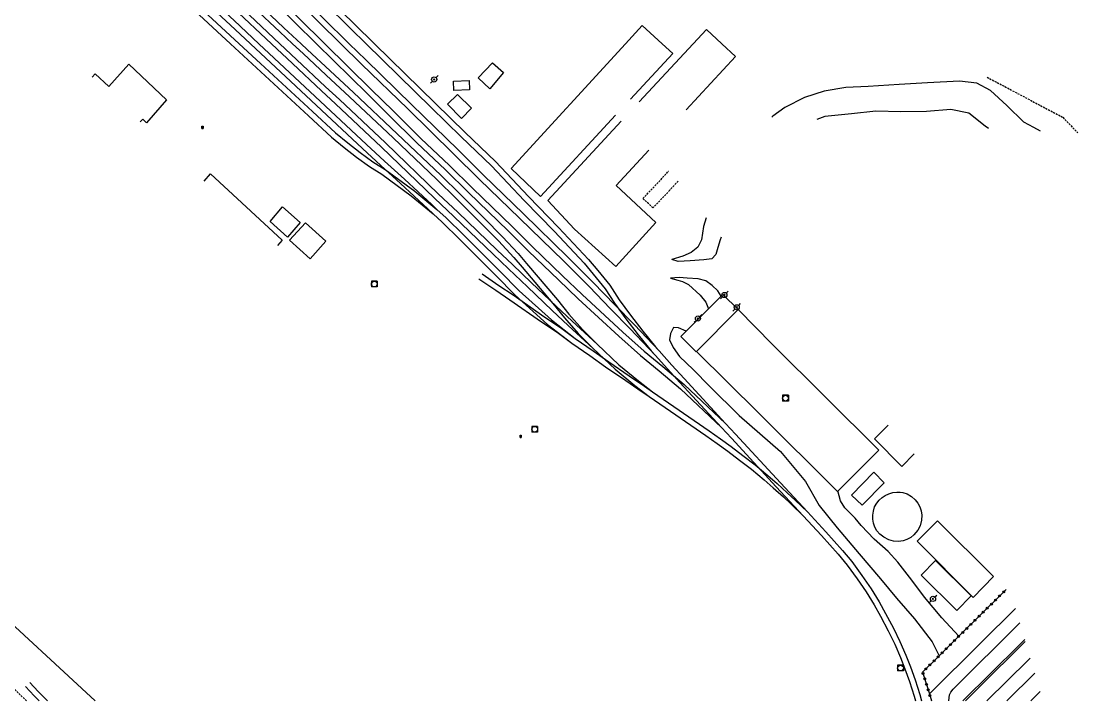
# Model space of a CAD drawing. Header units: millimetres. Extents: x 154000 to 155000, y 122000 to 122597.
# Drawn here: x 154351.1 to 154626, y 122000 to 122176.9 of the extents above; entities that cross this region are included whole.
import ezdxf

# ---------------------------------------------------------------- set-up
doc = ezdxf.new("R2010")
doc.units = ezdxf.units.MM
doc.linetypes.add('DASHED', pattern=[0.75, 0.5, -0.25])
doc.layers.get('0').update_dxf_attribs({"linetype": 'CONTINUOUS'})
for name, color, linetype in [('W0004', 5, 'CONTINUOUS'), ('W0006', 2, 'CONTINUOUS'), ('W0101', 7, 'CONTINUOUS'), ('W0104', 1, 'CONTINUOUS'), ('W0112', 1, 'DASHED'), ('W0211', 2, 'CONTINUOUS'), ('W0214', 2, 'CONTINUOUS'), ('W0323', 7, 'CONTINUOUS'), ('W0401', 7, 'CONTINUOUS'), ('W0420', 7, 'CONTINUOUS'), ('W0473', 7, 'CONTINUOUS'), ('W0515', 5, 'CONTINUOUS'), ('W0700', 7, 'CONTINUOUS')]:
    doc.layers.add(name, color=color, linetype=linetype)

# ---------------------------------------------------------------- blocks, each defined once
blk = doc.blocks.new('T473')
for p, q in [((-0.166667, 0.166667), (0.166667, -0.166667)), ((-0.166667, -0.166667), (0.166667, 0.166667)), ((0.500001, 0.500001), (1.000002, 1.000002)), ((-1.000002, -1.000002), (-0.500001, -0.500001))]:
    blk.add_line(p, q)
blk.add_ellipse((0, 0), major_axis=(0.471405, 0.471405), ratio=1, start_param=5.4977871438, end_param=11.780972451)
blk = doc.blocks.new('T420')
for p, q in [((0.75, 0.75), (-0.75, 0.75)), ((-0.75, 0.75), (-0.75, -0.75)), ((0.75, 0.75), (0.75, -0.75)), ((0.75, -0.75), (-0.75, -0.75))]:
    blk.add_line(p, q)
blk.add_ellipse((0, 0), major_axis=(-0.53, 0.53), ratio=1, start_param=3.926991, end_param=10.210176)
blk = doc.blocks.new('T401')
for p, q in [((-0.3, 0.3), (0, 0.3)), ((-0.3, -0.25), (-0.3, 0.3)), ((-0.3, 0.15), (0, 0.15)), ((-0.3, 0), (0, 0)), ((0, 0.3), (0, -0.25)), ((-0.3, -0.15), (0, -0.15)), ((-0.3, -0.25), (-0.3, -0.3)), ((-0.3, -0.3), (0, -0.3)), ((0, -0.3), (0, -0.25))]:
    blk.add_line(p, q)
blk = doc.blocks.new('t323o')
at = {"color": 0, "linetype": 'Continuous'}
for radius in [0.25, 0.15]:
    blk.add_circle((0, 0), radius, dxfattribs=at)

msp = doc.modelspace()

# ---------------------------------------------------------------- linework, layer by layer
at = {"layer": 'W0004'}
for points in [[(154596.11, 122000), (154610.81, 122014.58), (154612.2, 122015.97)], [(154612.36, 122015.43), (154611.15, 122014.22), (154601.42, 122004.63), (154596.79, 122000)], [(154616.23, 122002.43), (154615.9, 122002.11), (154613.77, 122000)]]:
    msp.add_lwpolyline(points, dxfattribs=at)
at = {"layer": 'W0006'}
for points in [[(154609.8, 122024.05), (154600.83, 122015.11), (154587.41, 122001.82)], [(154592.48, 122000), (154592.53, 122000.82), (154592.67, 122001.57), (154593.01, 122002.28), (154593.62, 122003.03), (154610.91, 122020.31)], [(154613.65, 122011.1), (154613.09, 122010.55), (154602.36, 122000)], [(154607.55, 122000), (154614.81, 122007.2)]]:
    msp.add_lwpolyline(points, dxfattribs=at)
at = {"layer": 'W0101'}
for points in [[(154369.62, 122162.29), (154370.41, 122163.15), (154373.93, 122159.89), (154379.14, 122165.7), (154388.91, 122156.43), (154383.71, 122150.45), (154382.75, 122151.36), (154382.12, 122150.67)], [(154336.85, 122030.97), (154341.47, 122026.69), (154370.37, 122000)]]:
    msp.add_lwpolyline(points, dxfattribs=at)
at = {"layer": 'W0104'}
for points in [[(154508.33, 122171), (154512.68, 122175.74), (154517.9, 122171)], [(154533.43, 122171), (154529.41, 122174.74), (154525.94, 122171)], [(154508.33, 122171), (154478.58, 122138.51), (154486.26, 122131.22), (154505.78, 122152.4)], [(154509.63, 122156.58), (154520.64, 122168.51), (154517.9, 122171)], [(154511.92, 122155.85), (154525.94, 122171)], [(154533.43, 122171), (154536.98, 122167.69), (154524.14, 122153.8)], [(154514.44, 122143.31), (154505.95, 122134.13), (154516.26, 122124.48), (154505.8, 122113.01), (154495.12, 122122.77), (154488.15, 122130.17), (154507.27, 122150.83)], [(154398.71, 122135.24), (154400.43, 122137.11), (154419.03, 122119.85), (154417.81, 122118.54)], [(154573.12, 122068.2), (154576.72, 122071.75)], [(154583.49, 122064.33), (154580.24, 122061), (154573.12, 122068.2)]]:
    msp.add_lwpolyline(points, dxfattribs=at)
for points in [[(154470.06, 122162.11), (154473.78, 122166.05), (154476.59, 122163.55), (154473.05, 122159.31)], [(154463.71, 122158.83), (154463.61, 122161.24), (154467.69, 122161.42), (154467.78, 122158.99)], [(154462.06, 122155.25), (154464.66, 122157.79), (154468.32, 122154.24), (154465.68, 122151.57)], [(154415.92, 122124.77), (154419.13, 122128.54), (154423.68, 122124.47), (154420.42, 122120.64)], [(154420.96, 122119.91), (154425.11, 122124.39), (154430.39, 122119.6), (154426.28, 122115.04)], [(154537.66, 122101.83), (154526.77, 122090.87), (154522.73, 122094.79), (154524.16, 122096.21), (154529.97, 122102.01), (154533.26, 122105.3), (154533.7, 122105.74)], [(154598.84, 122026.9), (154584.19, 122041.54), (154589.51, 122046.84), (154604.12, 122032.36)]]:
    msp.add_lwpolyline(points, close=True, dxfattribs=at)
at = {"layer": 'W0112'}
for points in [[(154602.4, 122162.3), (154622.14, 122151.86), (154626.04, 122147.79)], [(154515.5, 122128.31), (154512.89, 122130.71), (154512.89, 122130.71), (154519.61, 122137.87)], [(154522.04, 122135.26), (154519.85, 122132.88), (154515.5, 122128.31)], [(154352.52, 122000), (154334.39, 122017.62), (154328.6, 122023.32)]]:
    msp.add_lwpolyline(points, dxfattribs=at)
at = {"layer": 'W0211'}
for points in [[(154616.3, 122148.29), (154614.62, 122149.21), (154611.94, 122150.59), (154607.57, 122154.94), (154603.28, 122158.88), (154599.74, 122160.73), (154595.23, 122161.23), (154586.95, 122160.82), (154579.51, 122160.42), (154571.48, 122159.84), (154565.69, 122159.64), (154560.04, 122158.64), (154554.92, 122157), (154549.79, 122154.41), (154546.67, 122152.12), (154546.44, 122151.89)], [(154529.38, 122125.74), (154528.63, 122123.44), (154528.14, 122119.98), (154527.17, 122118.06), (154525.43, 122116.7), (154523.27, 122115.76), (154520.4, 122114.85)], [(154520.08, 122110.01), (154521.93, 122109.46), (154523.21, 122109.11), (154524.75, 122108.31), (154527.77, 122105.59), (154529.26, 122103.75), (154529.97, 122102.01)], [(154524.16, 122096.21), (154522.18, 122097.05), (154520.83, 122097.12), (154520.04, 122095.6), (154519.82, 122093.93), (154520.78, 122091.93), (154522.43, 122089.61), (154525.97, 122086.23), (154530.28, 122081.79), (154537.95, 122074.29), (154548.66, 122064.86), (154555.17, 122057.12), (154558.73, 122050.85), (154563.42, 122045.02), (154569.11, 122038.23), (154574.66, 122031.73), (154578.85, 122026.7), (154583.52, 122021.34), (154588.16, 122015.4), (154589.98, 122011.76)]]:
    msp.add_lwpolyline(points, dxfattribs=at)
at = {"layer": 'W0214'}
for points in [[(154602.81, 122148.99), (154601.92, 122149.59), (154597.67, 122152.96), (154593, 122153.9), (154586.65, 122153.4), (154579.98, 122153.3), (154573.5, 122153.43), (154567.14, 122152.76), (154560.22, 122152.04), (154558.12, 122151.29)], [(154533.28, 122120.68), (154532.95, 122120.02), (154532.39, 122117.95), (154531.87, 122116.16), (154530.79, 122115.01), (154528.75, 122114.79), (154525.21, 122114.47), (154522.03, 122114.33), (154520.4, 122114.85)], [(154533.26, 122105.3), (154532.41, 122106.68), (154530.93, 122108.1), (154529.21, 122109.33), (154527.22, 122109.81), (154524.44, 122110.03), (154522.34, 122110.19), (154520.08, 122110.01)], [(154595.11, 122016.84), (154590.68, 122021.61), (154586.13, 122026.96), (154582.8, 122031.38), (154579.24, 122036.09), (154576.68, 122038.87), (154573.03, 122042.12), (154569.65, 122045.64), (154568.13, 122047.57), (154565.4, 122050.23), (154564.28, 122052.05), (154563.62, 122054.62)]]:
    msp.add_lwpolyline(points, dxfattribs=at)
at = {"layer": 'W0323'}
msp.add_lwpolyline([(154607.35, 122028.96), (154606.51, 122028.12), (154595.11, 122016.84), (154589.98, 122011.76), (154585.65, 122007.47), (154587.41, 122001.82), (154587.97, 122000)], dxfattribs=at)
at = {"layer": 'W0515'}
msp.add_lwpolyline([(154537.66, 122101.83), (154546.58, 122092.76), (154574.26, 122065.21), (154563.49, 122054.5), (154543, 122074.85), (154526.85, 122090.96)], dxfattribs=at)
for points in [[(154575.64, 122056.77), (154569.89, 122050.93), (154567.15, 122053.57), (154572.97, 122059.48)], [(154580.47, 122054.2), (154581.6, 122053.85), (154582.76, 122053.17), (154583.71, 122052.32), (154584.39, 122051.48), (154584.89, 122050.49), (154585.24, 122049.48), (154585.46, 122048.29), (154585.38, 122047.01), (154585.04, 122045.57), (154584.41, 122044.38), (154583.4, 122043.25), (154582.54, 122042.55), (154581.58, 122042.02), (154580.57, 122041.66), (154579.38, 122041.5), (154578.06, 122041.55), (154576.9, 122041.89), (154575.56, 122042.58), (154574.53, 122043.39), (154573.77, 122044.27), (154573.23, 122045.24), (154572.86, 122046.27), (154572.69, 122047.29), (154572.68, 122048.36), (154572.83, 122049.4), (154573.17, 122050.46), (154573.74, 122051.49), (154574.31, 122052.25), (154575.12, 122052.96), (154575.88, 122053.42), (154576.84, 122053.89), (154577.87, 122054.2), (154578.96, 122054.31), (154579.84, 122054.27)], [(154598.26, 122027.32), (154594.51, 122023.52), (154585.24, 122032.67), (154589.02, 122036.51)]]:
    msp.add_lwpolyline(points, close=True, dxfattribs=at)
at = {"layer": 'W0700'}
for points in [[(154352.92, 122257.64), (154364.25, 122247.32), (154372.66, 122239.33), (154380.88, 122231.35), (154387.2, 122225.28), (154394.61, 122218.23), (154401.98, 122211.12), (154416.35, 122197.2), (154423.7, 122190.04), (154431.22, 122182.68), (154437.89, 122176.07), (154443.06, 122171)], [(154351.9, 122256.52), (154363.22, 122246.22), (154371.61, 122238.24), (154379.83, 122230.27), (154386.15, 122224.19), (154393.56, 122217.14), (154400.93, 122210.03), (154415.3, 122196.12), (154422.64, 122188.96), (154430.17, 122181.6), (154436.83, 122174.99), (154440.9, 122171)], [(154367.65, 122238.58), (154376.48, 122229.9), (154391.33, 122215.25), (154397.07, 122209.67), (154402.58, 122204.23), (154407.94, 122198.91), (154413.55, 122193.46), (154418.88, 122188.22), (154424.46, 122182.85), (154429.62, 122177.73), (154436.48, 122171)], [(154366.59, 122237.5), (154375.42, 122228.82), (154390.27, 122214.17), (154396.01, 122208.59), (154401.52, 122203.16), (154406.89, 122197.84), (154412.49, 122192.38), (154417.83, 122187.14), (154423.41, 122181.77), (154428.56, 122176.66), (154434.32, 122171)], [(154364.71, 122233.2), (154371.15, 122226.86), (154383.69, 122214.57), (154396.88, 122201.55), (154403.08, 122195.46), (154409.45, 122189.22), (154415.82, 122183), (154422.32, 122176.57), (154427.98, 122171)], [(154365.74, 122234.31), (154372.21, 122227.94), (154384.75, 122215.64), (154397.94, 122202.62), (154404.14, 122196.54), (154410.51, 122190.3), (154416.87, 122184.08), (154423.38, 122177.64), (154430.13, 122171)], [(154360.2, 122228.27), (154374.89, 122214.71), (154381.23, 122208.79), (154388.28, 122202.3), (154411.78, 122180.36), (154418.45, 122174.08), (154421.76, 122171)], [(154361.22, 122229.38), (154375.91, 122215.81), (154382.26, 122209.9), (154389.31, 122203.4), (154412.81, 122181.46), (154419.48, 122175.18), (154423.97, 122171)], [(154357.71, 122225.56), (154373.81, 122210.91), (154389.88, 122195.71), (154399.05, 122187.14), (154406.29, 122180.35), (154416.24, 122171)], [(154358.73, 122226.68), (154374.84, 122212.02), (154390.92, 122196.81), (154400.08, 122188.24), (154407.32, 122181.45), (154418.45, 122171)], [(154355.16, 122222.78), (154396.69, 122184.16), (154405.49, 122175.91), (154410.76, 122171)], [(154356.18, 122223.9), (154397.72, 122185.27), (154406.53, 122177.02), (154412.97, 122171)], [(154352.81, 122220.22), (154357.96, 122215.45), (154373.92, 122200.49), (154380.79, 122194.14), (154387.04, 122188.28), (154405.61, 122171)], [(154353.83, 122221.33), (154358.99, 122216.55), (154374.95, 122201.6), (154381.81, 122195.24), (154388.07, 122189.39), (154407.83, 122171)], [(154405.61, 122171), (154412.35, 122164.73), (154425.86, 122152.24), (154431.91, 122146.69), (154435.13, 122144.04), (154438.41, 122141.48), (154441.78, 122139.05), (154444.95, 122137.05), (154452.61, 122131.4), (154458.3, 122126.77)], [(154407.83, 122171), (154413.38, 122165.84), (154426.89, 122153.35), (154432.9, 122147.83), (154436.08, 122145.21), (154439.32, 122142.68), (154442.62, 122140.3), (154445.8, 122138.3), (154453.54, 122132.6), (154459.29, 122127.91)], [(154410.76, 122171), (154422.59, 122159.95), (154439.97, 122143.72), (154444.67, 122139.3), (154449.8, 122134.63), (154456.95, 122128.03), (154458.3, 122126.77), (154460.65, 122124.58), (154465.22, 122120.1), (154474.59, 122110.72), (154479.63, 122105.59), (154488.1, 122097.98), (154494.4, 122093.09)], [(154412.97, 122171), (154423.62, 122161.05), (154441, 122144.82), (154445.7, 122140.41), (154450.82, 122135.74), (154457.97, 122129.14), (154459.29, 122127.91), (154461.7, 122125.67), (154466.28, 122121.18), (154475.67, 122111.78), (154480.67, 122106.68), (154489.07, 122099.14), (154495.27, 122094.32)], [(154416.24, 122171), (154421.74, 122165.84), (154429.27, 122158.71), (154432.91, 122155.35), (154444.88, 122144.11), (154458.68, 122130.8), (154463.68, 122126.05), (154473.94, 122116.21), (154477.94, 122112.43), (154482.86, 122107.71), (154489.25, 122101.62), (154493.42, 122097.68), (154499.95, 122091.68), (154505.66, 122086.34), (154510.76, 122082.08), (154514.51, 122079.19)], [(154418.45, 122171), (154422.77, 122166.94), (154430.3, 122159.82), (154433.94, 122156.46), (154445.92, 122145.2), (154459.73, 122131.89), (154464.73, 122127.14), (154474.98, 122117.3), (154478.98, 122113.52), (154483.9, 122108.8), (154490.29, 122102.71), (154494.45, 122098.79), (154500.98, 122092.79), (154506.66, 122087.47), (154511.7, 122083.26), (154515.4, 122080.41)], [(154421.76, 122171), (154424.51, 122168.44), (154430.49, 122162.83), (154436.54, 122157.22), (154447.91, 122146.5), (154459.27, 122135.69), (154464.39, 122130.67), (154470.47, 122124.6), (154475.3, 122119.68), (154479.3, 122115.4), (154481.48, 122112.88), (154489.47, 122103.4), (154492.46, 122099.65), (154496.06, 122095.57), (154499.95, 122091.68)], [(154423.97, 122171), (154425.54, 122169.54), (154431.52, 122163.93), (154437.57, 122158.32), (154448.94, 122147.6), (154460.32, 122136.78), (154465.45, 122131.74), (154471.54, 122125.66), (154476.39, 122120.72), (154480.42, 122116.41), (154482.63, 122113.86), (154490.64, 122104.35), (154493.61, 122100.62), (154497.16, 122096.6), (154500.98, 122092.79)], [(154427.98, 122171), (154441.23, 122157.96), (154446.82, 122152.45), (154454.07, 122145.24), (154461.53, 122138.2), (154467.51, 122132.33), (154477.82, 122122.34), (154483.14, 122117.06), (154490.93, 122109.56), (154496.04, 122104.63), (154506.62, 122094.87), (154512.24, 122089.9), (154517.08, 122085.85), (154522.64, 122081.18), (154533.33, 122071.12)], [(154430.13, 122171), (154442.29, 122159.04), (154447.88, 122153.52), (154455.12, 122146.33), (154462.58, 122139.29), (154468.56, 122133.41), (154478.88, 122123.41), (154484.19, 122118.14), (154491.98, 122110.65), (154497.07, 122105.73), (154507.63, 122095.99), (154513.22, 122091.04), (154518.05, 122087.01), (154523.64, 122082.3), (154534.41, 122072.18)], [(154434.32, 122171), (154439.72, 122165.7), (154451.72, 122154.06), (154463.64, 122142.39), (154470.4, 122135.71), (154480.77, 122125.63), (154492.33, 122114.39), (154498.89, 122107.83), (154504.45, 122102.01), (154509.59, 122096.83), (154516.07, 122089.98)], [(154436.48, 122171), (154440.77, 122166.78), (154452.77, 122155.15), (154464.7, 122143.46), (154471.45, 122136.79), (154481.82, 122126.72), (154493.39, 122115.46), (154499.97, 122108.89), (154505.54, 122103.07), (154510.67, 122097.88), (154517.1, 122091.1)], [(154440.9, 122171), (154457.84, 122154.38), (154465.6, 122146.79), (154473.46, 122139.27), (154482.02, 122130.23), (154489.85, 122122.17), (154497.57, 122113.89), (154499.97, 122111.03), (154503.05, 122107.25), (154505.49, 122103.5), (154508.47, 122099.42), (154511.67, 122095.29), (154515.05, 122091.11), (154516.07, 122089.98), (154519.31, 122086.37), (154522.52, 122082.87), (154533.33, 122071.12), (154535.89, 122068.35), (154547.53, 122055.72), (154554.61, 122048.13), (154559.35, 122043), (154563.64, 122038.18), (154566.01, 122035.32), (154568.62, 122031.77), (154570.96, 122028.34), (154573.03, 122024.96), (154574.69, 122022.05), (154576.72, 122018.24), (154578.38, 122014.79), (154579.9, 122011.3), (154581.04, 122008.32), (154582.24, 122005), (154583.47, 122001.24), (154583.81, 122000)], [(154443.06, 122171), (154458.89, 122155.46), (154466.65, 122147.88), (154474.53, 122140.34), (154483.11, 122131.28), (154490.94, 122123.21), (154498.7, 122114.89), (154501.14, 122111.99), (154504.27, 122108.14), (154506.73, 122104.35), (154509.68, 122100.33), (154512.85, 122096.23), (154516.2, 122092.09), (154517.1, 122091.1), (154520.43, 122087.39), (154523.63, 122083.9), (154534.41, 122072.18), (154537, 122069.37), (154548.64, 122056.75), (154555.71, 122049.16), (154560.47, 122044.01), (154564.78, 122039.16), (154567.2, 122036.25), (154569.85, 122032.64), (154572.23, 122029.16), (154574.33, 122025.73), (154576.01, 122022.78), (154578.07, 122018.93), (154579.75, 122015.42), (154581.3, 122011.87), (154582.46, 122008.85), (154583.67, 122005.49), (154584.92, 122001.67), (154585.38, 122000)], [(154470.23, 122109.86), (154474.58, 122106.88), (154478.25, 122104.39), (154486.52, 122098.62), (154490.57, 122095.94), (154494.4, 122093.09), (154499.1, 122089.89), (154503.12, 122086.96), (154508.43, 122083.38), (154512.44, 122080.62), (154514.51, 122079.19), (154520.03, 122075.37), (154529.24, 122069.02), (154532.18, 122066.99), (154534.95, 122065.01), (154538, 122062.68), (154541.11, 122060.26), (154544.4, 122057.54), (154546.77, 122055.47), (154549.42, 122053.06), (154551.46, 122051.18), (154554.61, 122048.13)], [(154471.08, 122111.11), (154475.43, 122108.13), (154479.1, 122105.63), (154487.36, 122099.87), (154491.43, 122097.17), (154495.27, 122094.32), (154499.97, 122091.13), (154503.99, 122088.19), (154509.28, 122084.62), (154513.3, 122081.86), (154515.4, 122080.41), (154520.89, 122076.62), (154530.1, 122070.26), (154533.05, 122068.22), (154535.84, 122066.22), (154538.92, 122063.88), (154542.06, 122061.44), (154545.37, 122058.69), (154547.77, 122056.6), (154550.44, 122054.17), (154552.49, 122052.27), (154555.71, 122049.16)], [(154357.96, 122000), (154355.6, 122002.4), (154353.38, 122004.77)], [(154355.84, 122000), (154354.51, 122001.35), (154352.27, 122003.74)]]:
    msp.add_lwpolyline(points, dxfattribs=at)

# ---------------------------------------------------------------- block references
at = {"layer": 'W0323'}
for p, rotation in [((154605.67, 122027.3), 224.714596890647), ((154606.74, 122028.35), 224.5960387404216), ((154602.47, 122024.13), 224.714596890647), ((154603.54, 122025.18), 224.714596890647), ((154604.6, 122026.24), 224.714596890647), ((154599.27, 122020.96), 224.714596890647), ((154600.34, 122022.02), 224.714596890647), ((154601.41, 122023.07), 224.714596890647), ((154597.14, 122018.85), 224.714596890647), ((154598.21, 122019.91), 224.714596890647), ((154593.95, 122015.69), 224.7190855049902), ((154595.01, 122016.74), 224.7190855049902), ((154596.08, 122017.8), 224.714596890647), ((154591.81, 122013.58), 224.7190855049902), ((154592.88, 122014.63), 224.7190855049902), ((154588.62, 122010.41), 224.7210290142125), ((154589.68, 122011.46), 224.7210290142125), ((154590.75, 122012.52), 224.7190855049902), ((154585.75, 122007.16), 287.2870438003532), ((154586.48, 122008.3), 224.7210290142125), ((154587.55, 122009.35), 224.7210290142125), ((154586.19, 122005.73), 287.2870438003532), ((154586.64, 122004.3), 287.2870438003532), ((154587.08, 122002.86), 287.2870438003532), ((154587.53, 122001.43), 287.2874210288217)]:
    msp.add_blockref('t323o', p, dxfattribs=dict(at, rotation=rotation))
at = {"layer": 'W0401'}
for p in [(154398.45, 122149.23), (154481.21, 122068.81)]:
    msp.add_blockref('T401', p, dxfattribs=at)
at = {"layer": 'W0420'}
for p in [(154442.99, 122108.47), (154549.98, 122078.77), (154484.74, 122070.69), (154579.89, 122008.53)]:
    msp.add_blockref('T420', p, dxfattribs=at)
at = {"layer": 'W0473'}
for p in [(154458.59, 122161.71), (154534.08, 122105.63), (154537.3, 122102.43), (154527.2, 122099.51), (154588.34, 122026.54)]:
    msp.add_blockref('T473', p, dxfattribs=at)

doc.saveas('drawing.dxf')
